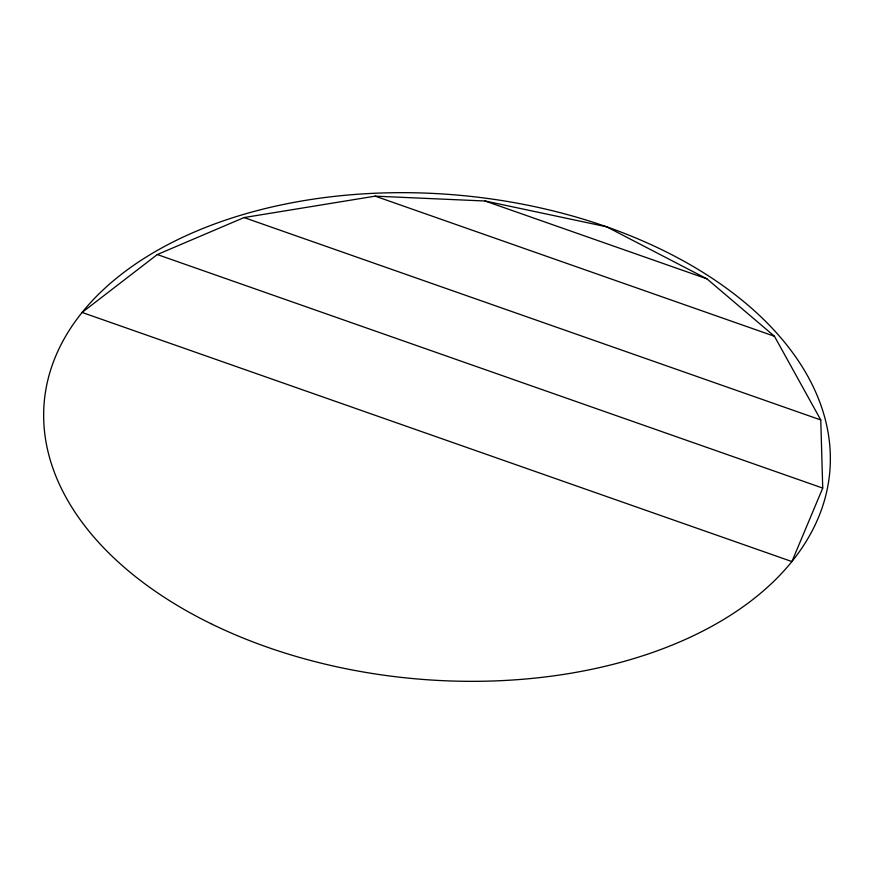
<?xml version="1.0" encoding="UTF-8"?>
<svg xmlns="http://www.w3.org/2000/svg" width="874" height="874" viewBox="0 0 874 874"><rect width="100%" height="100%" fill="white"/><g stroke="black" fill="none" stroke-linecap="round" stroke-linejoin="round"><path stroke-width="1.31" d="M822.729 488.085L791.91 561.556L82.09 312.444L157.287 254.542L244.054 217.56L375.186 196.147L485.114 201.009L606.622 226.792L706.935 278.85L774.451 336.272L820.773 419.957L822.729 488.085L157.287 254.542M485.114 201.009L706.935 278.85M375.186 196.147L774.451 336.272M244.054 217.56L820.773 419.957M210.874 623.643A394.327 242.775 5.1 0 0 828.803 480.241A394.327 242.775 5.1 0 0 271.322 207.116A394.327 242.775 5.1 0 0 210.874 623.643"/></g></svg>
